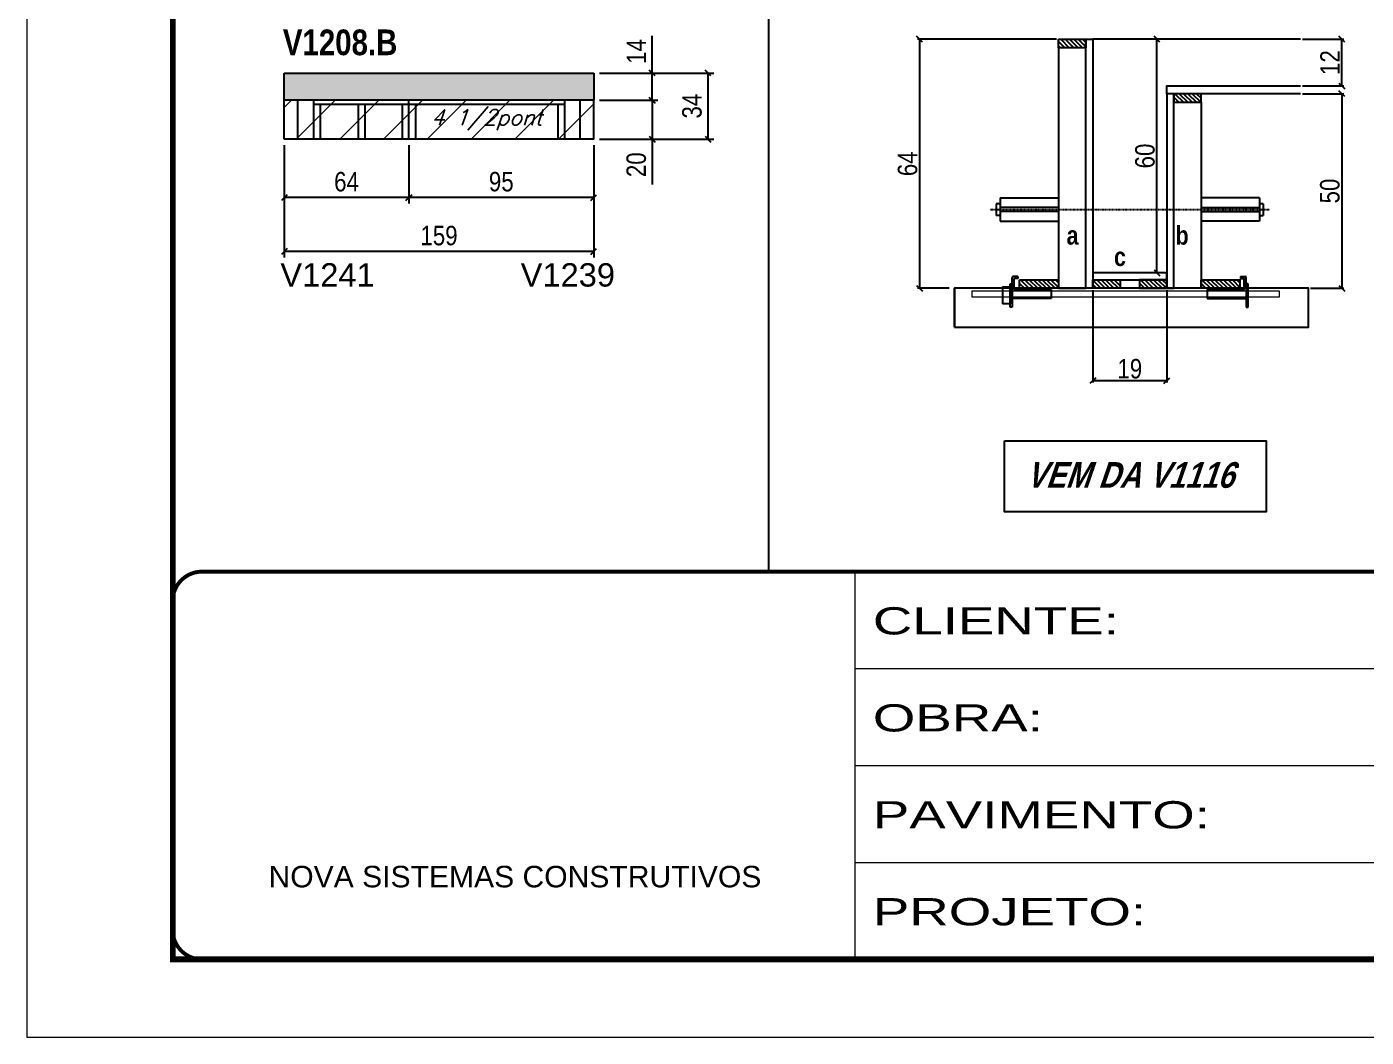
# Model space of a CAD drawing. Extents: x 3309 to 9563, y -2522 to 14608.
# Drawn here: x 6493 to 7181, y 10112 to 10631 of the extents above; entities that cross this region are included whole.
import ezdxf

# ---------------------------------------------------------------- set-up
doc = ezdxf.new("R2010")
doc.units = 0
for name, pattern in [('CONTINUO', [0]), ('DASHED', [0.75, 0.5, -0.25]), ('HIDDEN', [0.375, 0.25, -0.125])]:
    doc.linetypes.add(name, pattern=pattern)
for name, color, linetype in [('5', 5, 'Continuous'), ('barrote', 251, 'Continuous'), ('COTA', 241, 'Continuous'), ('detalhes', 4, 'Continuous'), ('NOMENCLATURA', 7, 'Continuous'), ('Painéis', 200, 'Continuous'), ('presilha', 1, 'Continuous'), ('SARR_2.2x10', 60, 'Continuous'), ('SARR_2.2x7', 40, 'Continuous'), ('SARR_3.5x7', 81, 'Continuous'), ('TENSOR', 3, 'Continuous'), ('texto', 7, 'Continuous')]:
    doc.layers.add(name, color=color, linetype=linetype)
for name, color, linetype, lineweight in [('CONCRETO', 251, 'Continuous', 25), ('Folhas', 255, 'Continuous', 9), ('Hachura', 251, 'Continuous', 9), ('SARRAFO DE PRESSAO', 251, 'DASHED', 9), ('SCO-___-LAJ', 2, 'Continuous', 0)]:
    doc.layers.add(name, color=color, linetype=linetype, lineweight=lineweight)
doc.styles.add('ARIAL', font='arial.ttf')
doc.styles.add('COTA TECNICA', font='techl___.ttf', dxfattribs={"height": 10})
doc.styles.add('COTA TECNICA 2X', font='techl___.ttf', dxfattribs={"height": 10})
doc.styles.add('Romans', font='romans.shx')
doc.styles.get("Standard").update_dxf_attribs({"font": 'arial.ttf'})
doc.styles.add('TECNICA', font='techb___.ttf', dxfattribs={"height": 10})
doc.styles.add('Tecnologia', font='')
doc.styles.get('Tecnologia').set_extended_font_data('Forgotten Futurist')
doc.dimstyles.new('PAINEL', dxfattribs={"dimtxt": 10, "dimasz": 3, "dimexe": 3, "dimexo": 3, "dimgap": 3, "dimtad": 1, "dimdec": 1, "dimzin": 12, "dimdsep": 46, "dimtxsty": 'COTA TECNICA', "dimblk1": 'OBLIQUE', "dimblk2": 'OBLIQUE', "dimsah": 1, "dimcen": 0.9, "dimclrd": 4, "dimclre": 4, "dimclrt": 240, "dimadec": 1, "dimazin": 3, "dimtfac": 1, "dimtdec": 1, "dimtmove": 0, "dimatfit": 3, "dimfxl": 1, "dimtolj": 1, "dimtzin": 12, "dimarcsym": 0})
doc.dimstyles.new('SECAO', dxfattribs={"dimscale": 0.333333, "dimtxt": 5, "dimasz": 9, "dimexe": 3, "dimexo": 3, "dimgap": 3, "dimtad": 1, "dimdec": 1, "dimlfac": 0.5, "dimzin": 12, "dimdsep": 46, "dimtxsty": 'COTA TECNICA 2X', "dimblk1": 'OBLIQUE', "dimblk2": 'OBLIQUE', "dimsah": 1, "dimcen": 0.9, "dimclrd": 4, "dimclre": 4, "dimclrt": 240, "dimadec": 1, "dimazin": 3, "dimtfac": 1, "dimtdec": 1, "dimtmove": 0, "dimatfit": 3, "dimfxl": 1, "dimtolj": 1, "dimtzin": 12, "dimarcsym": 0})
pattern_1 = [(135, (40276.1088, -113015.1866), (-1.122532015, -1.122532015), [])]

# ---------------------------------------------------------------- blocks, each defined once
blk = doc.blocks.new('9999999999')
at = {"color": 30, "linetype": 'CONTINUO'}
for p, q in [((98564.56, 34230.21), (98564.56, 34429.45)), ((98564.56, 34379.64), (99583.98, 34379.64)), ((98564.56, 34329.83), (99487.98, 34329.83)), ((98564.56, 34280.02), (99487.98, 34280.02))]:
    blk.add_line(p, q, dxfattribs=at)
at = {"color": 30, "linetype": 'CONTINUO', "const_width": 2}
blk.add_lwpolyline([(99583.98, 34230.21), (99583.98, 34414.45, 0.414214), (99568.98, 34429.45), (98228.98, 34429.45, 0.414214), (98213.98, 34414.45), (98213.98, 34245.21, 0.414214), (98228.98, 34230.21), (99583.98, 34230.21)], format="xyb", dxfattribs=at)
at = {"layer": 'Folhas'}
blk.add_lwpolyline([(98138.98, 34190.21), (99623.98, 34190.21), (99623.98, 35240.21), (98138.98, 35240.21)], close=True, dxfattribs=at)
at = {"layer": 'Folhas', "color": 30, "const_width": 3}
blk.add_lwpolyline([(98213.98, 34230.21), (99583.98, 34230.21), (99583.98, 35200.21), (98213.98, 35200.21)], close=True, dxfattribs=at)
at = {"color": 7, "linetype": 'Continuous', "ltscale": 5, "style": 'ARIAL'}
blk.add_text('NOVA SISTEMAS CONSTRUTIVOS', height=11.0592, dxfattribs=at).set_placement((98263.19, 34267.21))
at = {"layer": 'Folhas', "color": 7, "style": 'Tecnologia', "width": 1.5}
for s, p in [('CLIENTE:', (98573.65, 34397.17)), ('OBRA:', (98573.65, 34347.31)), ('PAVIMENTO:', (98573.65, 34297.5)), ('PROJETO:', (98573.65, 34247.69))]:
    blk.add_text(s, height=14, dxfattribs=at).set_placement(p)
blk = doc.blocks.new('_Oblique')
at = {"color": 0, "linetype": 'ByBlock', "lineweight": -2}
blk.add_line((-0.5, -0.5), (0.5, 0.5), dxfattribs=at)
blk = doc.blocks.new('*D372')
at = {"layer": 'COTA', "color": 4, "linetype": 'ByBlock', "lineweight": -2, "transparency": 16777216}
for p, q in [((6689.15, 10570.61), (6689.15, 10540.6)), ((6784.15, 10570.61), (6784.15, 10540.6)), ((6784.15, 10543.6), (6689.15, 10543.6))]:
    blk.add_line(p, q, dxfattribs=at)
at = {"layer": 'Defpoints', "color": 0, "linetype": 'ByBlock', "transparency": 16777216}
for p in [(6689.15, 10573.61), (6784.15, 10573.61), (6689.15, 10543.6)]:
    blk.add_point(p, dxfattribs=at)
at = {"layer": 'COTA', "color": 4, "linetype": 'ByBlock', "lineweight": -2, "transparency": 16777216, "xscale": 3, "yscale": 3, "zscale": 3, "rotation": 180}
blk.add_blockref('_Oblique', (6689.15, 10543.6), dxfattribs=at)
at = {"layer": 'COTA', "color": 4, "linetype": 'ByBlock', "lineweight": -2, "transparency": 16777216, "xscale": 3, "yscale": 3, "zscale": 3}
blk.add_blockref('_Oblique', (6784.15, 10543.6), dxfattribs=at)
at = {"layer": 'COTA', "color": 240, "linetype": 'ByBlock', "transparency": 16777216, "insert": (6736.65, 10551.74), "char_height": 10, "attachment_point": 5, "style": 'COTA TECNICA'}
blk.add_mtext('\\A1;95', dxfattribs=at)
blk = doc.blocks.new('*D373')
at = {"layer": 'COTA', "color": 4, "linetype": 'ByBlock', "lineweight": -2, "transparency": 16777216}
for p, q in [((6625.15, 10570.61), (6625.15, 10540.6)), ((6689.15, 10570.61), (6689.15, 10540.6)), ((6689.15, 10543.6), (6625.15, 10543.6))]:
    blk.add_line(p, q, dxfattribs=at)
at = {"layer": 'Defpoints', "color": 0, "linetype": 'ByBlock', "transparency": 16777216}
for p in [(6625.15, 10573.61), (6689.15, 10573.61), (6625.15, 10543.6)]:
    blk.add_point(p, dxfattribs=at)
at = {"layer": 'COTA', "color": 4, "linetype": 'ByBlock', "lineweight": -2, "transparency": 16777216, "xscale": 3, "yscale": 3, "zscale": 3, "rotation": 180}
blk.add_blockref('_Oblique', (6625.15, 10543.6), dxfattribs=at)
at = {"layer": 'COTA', "color": 4, "linetype": 'ByBlock', "lineweight": -2, "transparency": 16777216, "xscale": 3, "yscale": 3, "zscale": 3}
blk.add_blockref('_Oblique', (6689.15, 10543.6), dxfattribs=at)
at = {"layer": 'COTA', "color": 240, "linetype": 'ByBlock', "transparency": 16777216, "insert": (6657.15, 10551.7), "char_height": 10, "attachment_point": 5, "style": 'COTA TECNICA'}
blk.add_mtext('\\A1;64', dxfattribs=at)
blk = doc.blocks.new('*D385')
at = {"layer": 'COTA', "color": 4, "linetype": 'ByBlock', "lineweight": -2, "transparency": 16777216}
for p, q in [((6625.15, 10570.61), (6625.15, 10512.89)), ((6784.15, 10570.61), (6784.15, 10512.89)), ((6784.15, 10515.89), (6625.15, 10515.89))]:
    blk.add_line(p, q, dxfattribs=at)
at = {"layer": 'Defpoints', "color": 0, "linetype": 'ByBlock', "transparency": 16777216}
for p in [(6625.15, 10573.61), (6784.15, 10573.61), (6625.15, 10515.89)]:
    blk.add_point(p, dxfattribs=at)
at = {"layer": 'COTA', "color": 4, "linetype": 'ByBlock', "lineweight": -2, "transparency": 16777216, "xscale": 3, "yscale": 3, "zscale": 3, "rotation": 180}
blk.add_blockref('_Oblique', (6625.15, 10515.89), dxfattribs=at)
at = {"layer": 'COTA', "color": 4, "linetype": 'ByBlock', "lineweight": -2, "transparency": 16777216, "xscale": 3, "yscale": 3, "zscale": 3}
blk.add_blockref('_Oblique', (6784.15, 10515.89), dxfattribs=at)
at = {"layer": 'COTA', "color": 240, "linetype": 'ByBlock', "transparency": 16777216, "insert": (6704.65, 10524.03), "char_height": 10, "attachment_point": 5, "style": 'COTA TECNICA'}
blk.add_mtext('\\A1;159', dxfattribs=at)
blk = doc.blocks.new('*D386')
at = {"layer": 'COTA', "color": 4, "lineweight": -2, "transparency": 16777216}
for p, q in [((6787.15, 10593.61), (6817.14, 10593.61)), ((6814.14, 10593.61), (6814.14, 10573.61)), ((6787.15, 10573.61), (6817.14, 10573.61)), ((6814.14, 10573.61), (6814.14, 10550.4))]:
    blk.add_line(p, q, dxfattribs=at)
at = {"layer": 'Defpoints', "color": 0, "transparency": 16777216}
for p in [(6784.15, 10593.61), (6784.15, 10573.61), (6814.14, 10573.61)]:
    blk.add_point(p, dxfattribs=at)
at = {"layer": 'COTA', "color": 4, "lineweight": -2, "transparency": 16777216, "xscale": 3, "yscale": 3, "zscale": 3}
for p, rotation in [((6814.14, 10593.61), 90), ((6814.14, 10573.61), 270)]:
    blk.add_blockref('_Oblique', p, dxfattribs=dict(at, rotation=rotation))
at = {"layer": 'COTA', "color": 240, "transparency": 16777216, "insert": (6806.04, 10560.5), "char_height": 10, "attachment_point": 5, "rotation": 90, "style": 'COTA TECNICA'}
blk.add_mtext('\\A1;20', dxfattribs=at)
blk = doc.blocks.new('*D387')
at = {"layer": 'COTA', "color": 4, "lineweight": -2, "transparency": 16777216}
for p, q in [((6814.14, 10607.61), (6814.14, 10626.73)), ((6787.15, 10607.61), (6817.14, 10607.61)), ((6814.14, 10593.61), (6814.14, 10607.61)), ((6787.15, 10593.61), (6817.14, 10593.61))]:
    blk.add_line(p, q, dxfattribs=at)
at = {"layer": 'Defpoints', "color": 0, "transparency": 16777216}
for p in [(6784.15, 10607.61), (6814.14, 10607.61), (6784.15, 10593.61)]:
    blk.add_point(p, dxfattribs=at)
at = {"layer": 'COTA', "color": 4, "lineweight": -2, "transparency": 16777216, "xscale": 3, "yscale": 3, "zscale": 3}
for p, rotation in [((6814.14, 10607.61), 90), ((6814.14, 10593.61), 270)]:
    blk.add_blockref('_Oblique', p, dxfattribs=dict(at, rotation=rotation))
at = {"layer": 'COTA', "color": 240, "transparency": 16777216, "insert": (6806.07, 10618.67), "char_height": 10, "attachment_point": 5, "rotation": 90, "style": 'COTA TECNICA'}
blk.add_mtext('\\A1;14', dxfattribs=at)
blk = doc.blocks.new('*D388')
at = {"layer": 'COTA', "color": 4, "lineweight": -2, "transparency": 16777216}
for p, q in [((6787.15, 10607.61), (6845.88, 10607.61)), ((6842.88, 10573.61), (6842.88, 10607.61)), ((6787.15, 10573.61), (6845.88, 10573.61))]:
    blk.add_line(p, q, dxfattribs=at)
at = {"layer": 'Defpoints', "color": 0, "transparency": 16777216}
for p in [(6784.15, 10607.61), (6842.88, 10607.61), (6784.15, 10573.61)]:
    blk.add_point(p, dxfattribs=at)
at = {"layer": 'COTA', "color": 4, "lineweight": -2, "transparency": 16777216, "xscale": 3, "yscale": 3, "zscale": 3}
for p, rotation in [((6842.88, 10607.61), 90), ((6842.88, 10573.61), 270)]:
    blk.add_blockref('_Oblique', p, dxfattribs=dict(at, rotation=rotation))
at = {"layer": 'COTA', "color": 240, "transparency": 16777216, "insert": (6834.66, 10590.61), "char_height": 10, "attachment_point": 5, "rotation": 90, "style": 'COTA TECNICA'}
blk.add_mtext('\\A1;34', dxfattribs=at)
blk = doc.blocks.new('*D365')
at = {"layer": 'COTA', "color": 4, "lineweight": -2, "transparency": 16777216}
for p, q in [((7040.57, 10495.98), (7040.57, 10448.51)), ((7078.57, 10495.98), (7078.57, 10448.51)), ((7078.57, 10449.51), (7040.57, 10449.51))]:
    blk.add_line(p, q, dxfattribs=at)
at = {"layer": 'Defpoints', "color": 0, "transparency": 16777216}
for p in [(7040.57, 10496.98), (7078.57, 10496.98), (7040.57, 10449.51)]:
    blk.add_point(p, dxfattribs=at)
at = {"layer": 'COTA', "color": 4, "lineweight": -2, "transparency": 16777216, "xscale": 3, "yscale": 3, "zscale": 3, "rotation": 180}
blk.add_blockref('_Oblique', (7040.57, 10449.51), dxfattribs=at)
at = {"layer": 'COTA', "color": 4, "lineweight": -2, "transparency": 16777216, "xscale": 3, "yscale": 3, "zscale": 3}
blk.add_blockref('_Oblique', (7078.57, 10449.51), dxfattribs=at)
at = {"layer": 'COTA', "color": 240, "transparency": 16777216, "insert": (7059.57, 10455.6), "char_height": 10, "attachment_point": 5, "style": 'COTA TECNICA 2X'}
blk.add_mtext('\\A1;19', dxfattribs=at)
blk = doc.blocks.new('PRESILHA METÁLICA 1')
at = {"layer": 'presilha'}
for p, q in [((12, 21), (8.6, 21)), ((12, 21), (12, 19.5)), ((0, 13), (6, 13)), ((0, 13), (0, 0)), ((6, 15.5), (7.5, 15.5)), ((6, -2.5), (6, 15.5)), ((6, 13), (6, 0)), ((7.5, 10.6), (7.5, 19.9)), ((7.5, 15.5), (7.5, -2.5)), ((9, 11.6), (9, 18.9)), ((12, 19.5), (9.6, 19.5)), ((37.5, 11), (9.6, 11)), ((37.5, 11), (37.5, 4.1)), ((6, 0), (0, 0)), ((37.5, 4.1), (7.5, 4.1)), ((7.5, -2.5), (6, -2.5))]:
    blk.add_line(p, q, dxfattribs=at)
for centre, radius, start, end in [((8.6, 19.9), 1.14, 90, 180), ((9.6, 18.9), 0.57, 90, 180), ((9.6, 11.6), 0.57, 180, 270)]:
    blk.add_arc(centre, radius, start, end, dxfattribs=at)
blk = doc.blocks.new('PRESILHA METÁLICA 2')
at = {"layer": 'presilha'}
for p, q in [((-5.2, 23.5), (-5.2, 22)), ((-5.2, 23.5), (-1.9, 23.5)), ((-5.2, 22), (-2.8, 22)), ((-2.2, 14.1), (-2.2, 21.4)), ((-0.8, 14.6), (-0.8, 22.4)), ((-30.8, 13.5), (-30.8, 6.6)), ((-30.8, 13.5), (-2.8, 13.5)), ((0.8, 18), (-0.8, 18)), ((-0.8, 18), (-0.8, 0)), ((0.8, 0), (0.8, 18)), ((-30.8, 6.6), (-0.8, 6.6)), ((-0.8, 0), (0.8, 0))]:
    blk.add_line(p, q, dxfattribs=at)
for centre, radius, start, end in [((-2.8, 21.4), 0.57, 0, 90), ((-1.9, 22.4), 1.14, 0, 90), ((-2.8, 14.1), 0.57, 270, 0)]:
    blk.add_arc(centre, radius, start, end, dxfattribs=at)
blk = doc.blocks.new('*D366')
at = {"layer": 'COTA', "color": 4, "lineweight": -2, "transparency": 16777216}
for p, q in [((7021.97, 10624.98), (6950.52, 10624.98)), ((6951.52, 10624.98), (6951.52, 10496.98)), ((6966.76, 10496.98), (6950.52, 10496.98))]:
    blk.add_line(p, q, dxfattribs=at)
at = {"layer": 'Defpoints', "color": 0, "transparency": 16777216}
for p in [(7022.97, 10624.98), (6951.52, 10496.98), (6967.76, 10496.98)]:
    blk.add_point(p, dxfattribs=at)
at = {"layer": 'COTA', "color": 4, "lineweight": -2, "transparency": 16777216, "xscale": 3, "yscale": 3, "zscale": 3}
for p, rotation in [((6951.52, 10624.98), 90), ((6951.52, 10496.98), 270)]:
    blk.add_blockref('_Oblique', p, dxfattribs=dict(at, rotation=rotation))
at = {"layer": 'COTA', "color": 240, "transparency": 16777216, "insert": (6945.42, 10560.98), "char_height": 10, "attachment_point": 5, "rotation": 90, "style": 'COTA TECNICA 2X'}
blk.add_mtext('\\A1;64', dxfattribs=at)
blk = doc.blocks.new('*D367')
at = {"layer": 'COTA', "color": 4, "lineweight": -2, "transparency": 16777216}
for p, q in [((7148.27, 10596.98), (7169.49, 10596.98)), ((7168.49, 10596.98), (7168.49, 10496.98)), ((7152.38, 10496.98), (7169.49, 10496.98))]:
    blk.add_line(p, q, dxfattribs=at)
at = {"layer": 'Defpoints', "color": 0, "transparency": 16777216}
for p in [(7147.27, 10596.98), (7151.38, 10496.98), (7168.49, 10496.98)]:
    blk.add_point(p, dxfattribs=at)
at = {"layer": 'COTA', "color": 4, "lineweight": -2, "transparency": 16777216, "xscale": 3, "yscale": 3, "zscale": 3}
for p, rotation in [((7168.49, 10596.98), 90), ((7168.49, 10496.98), 270)]:
    blk.add_blockref('_Oblique', p, dxfattribs=dict(at, rotation=rotation))
at = {"layer": 'COTA', "color": 240, "transparency": 16777216, "insert": (7162.38, 10546.98), "char_height": 10, "attachment_point": 5, "rotation": 90, "style": 'COTA TECNICA 2X'}
blk.add_mtext('\\A1;50', dxfattribs=at)
blk = doc.blocks.new('*D368')
at = {"layer": 'COTA', "color": 4, "lineweight": -2, "transparency": 16777216}
for p, q in [((7077.57, 10624.98), (7072.5, 10624.98)), ((7073.5, 10504.98), (7073.5, 10624.98)), ((7077.57, 10504.98), (7072.5, 10504.98))]:
    blk.add_line(p, q, dxfattribs=at)
at = {"layer": 'Defpoints', "color": 0, "transparency": 16777216}
for p in [(7073.5, 10624.98), (7078.57, 10624.98), (7078.57, 10504.98)]:
    blk.add_point(p, dxfattribs=at)
at = {"layer": 'COTA', "color": 4, "lineweight": -2, "transparency": 16777216, "xscale": 3, "yscale": 3, "zscale": 3}
for p, rotation in [((7073.5, 10624.98), 90), ((7073.5, 10504.98), 270)]:
    blk.add_blockref('_Oblique', p, dxfattribs=dict(at, rotation=rotation))
at = {"layer": 'COTA', "color": 240, "transparency": 16777216, "insert": (7067.39, 10564.98), "char_height": 10, "attachment_point": 5, "rotation": 90, "style": 'COTA TECNICA 2X'}
blk.add_mtext('\\A1;60', dxfattribs=at)
blk = doc.blocks.new('*D369')
at = {"layer": 'COTA', "color": 4, "lineweight": -2, "transparency": 16777216}
for p, q in [((7148.27, 10624.98), (7169.49, 10624.98)), ((7168.49, 10600.98), (7168.49, 10624.98)), ((7148.27, 10600.98), (7169.49, 10600.98))]:
    blk.add_line(p, q, dxfattribs=at)
at = {"layer": 'Defpoints', "color": 0, "transparency": 16777216}
for p in [(7147.27, 10624.98), (7168.49, 10624.98), (7147.27, 10600.98)]:
    blk.add_point(p, dxfattribs=at)
at = {"layer": 'COTA', "color": 4, "lineweight": -2, "transparency": 16777216, "xscale": 3, "yscale": 3, "zscale": 3}
for p, rotation in [((7168.49, 10624.98), 90), ((7168.49, 10600.98), 270)]:
    blk.add_blockref('_Oblique', p, dxfattribs=dict(at, rotation=rotation))
at = {"layer": 'COTA', "color": 240, "transparency": 16777216, "insert": (7162.43, 10612.98), "char_height": 10, "attachment_point": 5, "rotation": 90, "style": 'COTA TECNICA 2X'}
blk.add_mtext('\\A1;12', dxfattribs=at)

msp = doc.modelspace()

# ---------------------------------------------------------------- hatches: boundary and pattern name
at = {"layer": 'COTA'}
h = msp.add_hatch(dxfattribs=at)
h.set_pattern_fill('AR-CONC', color=256, scale=0.03)
h.set_pattern_definition([(50, (3183.5, 0), (5.46554, -0.4781726), [0.5715, -6.2865]), (355, (3183.5, 0), (-1.0573026, 5.7317054), [0.4572, -5.0292175]), (100.451445, (3183.9555, -0.04), (4.4082374, 5.2535326), [0.4857003, -5.3427073]), (46.1842, (3183.5, 1.524), (8.1323712, -1.26127), [0.85725, -9.42975]), (96.63556, (3184.178, 1.419), (7.122124, 7.422784), [0.728551, -8.014068]), (351.18415, (3183.5, 1.524), (7.122124, 7.422784), [0.685799, -7.543792]), (21, (3184.262, 1.143), (4.5484317, -3.067956), [0.5715, -6.2865]), (326, (3184.262, 1.143), (1.8540609, 5.525639), [0.4572, -5.0292]), (71.451445, (3184.641, 0.8873), (6.4024926, 2.457683), [0.4857003, -5.342698]), (37.5, (3183.5, 0), (0.0926581, 2.53665117), [0, -4.96824, 0, -5.1054, 0, -5.04825]), (7.5, (3183.5, 0), (2.0045899, 3.00541724), [0, -2.91084, 0, -4.85394, 0, -1.92405]), (327.5, (3181.8007, 0), (4.06771786, -0.17186232), [0, -1.905, 0, -5.9436, 0, -7.8867]), (317.5, (3181.0387, 0), (4.4438754, 0.7627947), [0, -2.4765, 0, -3.94716, 0, -5.6007])])
h.paths.add_polyline_path([(6625.15, 10607.61), (6625.15, 10593.61), (6784.15, 10593.61), (6784.15, 10607.61)])
at = {"layer": 'Hachura'}
h = msp.add_hatch(dxfattribs=at)
h.set_pattern_fill('ANSI31', color=256, scale=5)
h.set_pattern_definition([(45, (-1585, 0), (-11.22532, 11.22532), [])])
h.paths.add_polyline_path([(6689.15, 10798.91), (6625.15, 10798.91), (6625.15, 10764.91), (6689.15, 10764.91)])
h.paths.add_polyline_path([(6784.15, 10798.91), (6689.15, 10798.91), (6689.15, 10764.91), (6784.15, 10764.91)])
h.paths.add_polyline_path([(6784.15, 10593.61), (6689.15, 10593.61), (6689.15, 10573.61), (6784.15, 10573.61)])
h.paths.add_polyline_path([(6689.15, 10593.61), (6625.15, 10593.61), (6625.15, 10573.61), (6689.15, 10573.61)])
at = {"layer": 'SARR_2.2x10'}
h = msp.add_hatch(dxfattribs=at)
h.set_pattern_fill('ANSI31', color=256, scale=0.5, angle=90)
h.set_pattern_definition([(135, (40196.5088, -113015.1866), (-1.122532015, -1.122532015), [])])
h.paths.add_polyline_path([(7002.97, 10501.38), (7002.97, 10496.98), (7022.97, 10496.98), (7022.97, 10501.38)])
h = msp.add_hatch(dxfattribs=at)
h.set_pattern_fill('ANSI31', color=256, scale=0.5, angle=90)
h.set_pattern_definition([(135, (40289.7088, -113015.1866), (-1.122532015, -1.122532015), [])])
h.paths.add_polyline_path([(7096.17, 10501.38), (7096.17, 10496.98), (7116.17, 10496.98), (7116.17, 10501.38)])
at = {"layer": 'SARR_2.2x7'}
h = msp.add_hatch(dxfattribs=at)
h.set_pattern_fill('ANSI31', color=256, scale=0.5, angle=90)
h.set_pattern_definition([(135, (40210.5088, -112891.5866), (-1.122532015, -1.122532015), [])])
h.paths.add_polyline_path([(7036.97, 10624.98), (7036.97, 10620.58), (7022.97, 10620.58), (7022.97, 10624.98)])
h = msp.add_hatch(dxfattribs=at)
h.set_pattern_fill('ANSI31', color=256, scale=0.5, angle=90)
h.set_pattern_definition([(135, (40190.5088, -112919.5866), (-1.122532015, -1.122532015), [])])
h.paths.add_polyline_path([(7082.17, 10596.98), (7082.17, 10592.58), (7096.17, 10592.58), (7096.17, 10596.98)])
h = msp.add_hatch(dxfattribs=at)
h.set_pattern_fill('ANSI31', color=256, scale=0.5, angle=90)
h.set_pattern_definition(pattern_1)
h.paths.add_polyline_path([(7054.57, 10496.98), (7054.57, 10501.38), (7040.57, 10501.38), (7040.57, 10496.98)])
h = msp.add_hatch(dxfattribs=at)
h.set_pattern_fill('ANSI31', color=256, scale=0.5, angle=90)
h.set_pattern_definition(pattern_1)
h.paths.add_polyline_path([(7064.57, 10501.38), (7064.57, 10496.98), (7078.57, 10496.98), (7078.57, 10501.38)])

# ---------------------------------------------------------------- linework, layer by layer
at = {"ltscale": 3}
for p, q in [((6992.97, 10543.43), (6992.97, 10531.43)), ((6992.97, 10543.43), (7022.97, 10543.43)), ((7126.17, 10543.43), (7096.17, 10543.43)), ((7126.17, 10543.43), (7126.17, 10531.43)), ((6990.97, 10540.43), (6990.97, 10534.43)), ((6992.97, 10540.43), (6990.97, 10540.43)), ((7022.97, 10538.43), (6992.97, 10538.43)), ((7022.97, 10536.43), (6992.97, 10536.43)), ((7096.17, 10538.43), (7126.17, 10538.43)), ((7096.17, 10536.43), (7126.17, 10536.43)), ((7128.17, 10540.43), (7126.17, 10540.43)), ((7128.17, 10540.43), (7128.17, 10534.43)), ((6992.97, 10534.43), (6990.97, 10534.43)), ((6992.97, 10531.43), (7022.97, 10531.43)), ((7126.17, 10531.43), (7096.17, 10531.43)), ((7126.17, 10534.43), (7128.17, 10534.43))]:
    msp.add_line(p, q, dxfattribs=at)
at = {"layer": 'barrote'}
msp.add_lwpolyline([(6969.51, 10476.98), (7151.43, 10476.98), (7151.43, 10496.98), (6969.51, 10496.98)], close=True, dxfattribs=at)
at = {"layer": 'CONCRETO', "linetype": 'Continuous'}
msp.add_line((7147.27, 10624.98), (7040.57, 10624.98), dxfattribs=at)
at = {"layer": 'COTA'}
for p, q in [((6873.98, 11122.13), (6873.98, 10351.38)), ((6625.15, 10593.61), (6625.15, 10607.61)), ((6625.15, 10607.61), (6784.15, 10607.61)), ((6784.15, 10607.61), (6784.15, 10593.61))]:
    msp.add_line(p, q, dxfattribs=at)
at = {"layer": 'detalhes', "color": 250}
msp.add_line((6969.51, 10476.98), (6969.51, 10496.98), dxfattribs=at)
at = {"layer": 'NOMENCLATURA', "elevation": 0}
msp.add_lwpolyline([(6995.13, 10418.62), (7129.67, 10418.62), (7129.67, 10382.16), (6995.13, 10382.16)], close=True, dxfattribs=at)
at = {"layer": 'Painéis', "linetype": 'ByBlock'}
for p, q in [((6784.15, 10593.61), (6625.15, 10593.61)), ((6625.15, 10573.61), (6625.15, 10593.61)), ((6689.15, 10573.61), (6689.15, 10593.61)), ((6784.15, 10573.61), (6784.15, 10593.61)), ((6784.15, 10573.61), (6625.15, 10573.61))]:
    msp.add_line(p, q, dxfattribs=at)
at = {"layer": 'Painéis', "linetype": 'Continuous'}
for points in [[(7036.97, 10496.98), (7036.97, 10624.98), (7040.57, 10624.98), (7040.57, 10496.98)], [(7082.17, 10496.98), (7082.17, 10596.98), (7078.57, 10596.98), (7078.57, 10496.98)], [(7078.57, 10504.98), (7040.57, 10504.98), (7040.57, 10501.38), (7078.57, 10501.38)]]:
    msp.add_lwpolyline(points, close=True, dxfattribs=at)
at = {"layer": 'Painéis', "linetype": 'Continuous', "elevation": 0}
msp.add_lwpolyline([(7147.27, 10596.98), (7078.57, 10596.98), (7078.57, 10600.98), (7147.27, 10600.98)], dxfattribs=at)
at = {"layer": 'SARR_2.2x10'}
for points in [[(7002.97, 10501.38), (7022.97, 10501.38), (7022.97, 10496.98), (7002.97, 10496.98)], [(7096.17, 10501.38), (7116.17, 10501.38), (7116.17, 10496.98), (7096.17, 10496.98)]]:
    msp.add_lwpolyline(points, close=True, dxfattribs=at)
at = {"layer": 'SARR_2.2x7', "linetype": 'Continuous'}
for p, q in [((6632.15, 10573.61), (6632.15, 10593.61)), ((6689.15, 10591.41), (6640.15, 10591.41)), ((6769.15, 10591.41), (6689.15, 10591.41)), ((6777.15, 10573.61), (6777.15, 10593.61))]:
    msp.add_line(p, q, dxfattribs=at)
at = {"layer": 'SARR_2.2x7', "elevation": 0}
for points in [[(7022.97, 10624.98), (7036.97, 10624.98), (7036.97, 10620.58), (7022.97, 10620.58)], [(7096.17, 10596.98), (7082.17, 10596.98), (7082.17, 10592.58), (7096.17, 10592.58)]]:
    msp.add_lwpolyline(points, close=True, dxfattribs=at)
at = {"layer": 'SARR_2.2x7'}
for points in [[(7040.57, 10501.38), (7054.57, 10501.38), (7054.57, 10496.98), (7040.57, 10496.98)], [(7078.57, 10501.38), (7064.57, 10501.38), (7064.57, 10496.98), (7078.57, 10496.98)]]:
    msp.add_lwpolyline(points, close=True, dxfattribs=at)
at = {"layer": 'SARR_3.5x7'}
for p, q in [((6640.15, 10593.61), (6640.15, 10573.61)), ((6643.65, 10591.41), (6643.65, 10573.61)), ((6663.08, 10591.41), (6663.08, 10573.61)), ((6666.58, 10591.41), (6666.58, 10573.61)), ((6685.65, 10591.41), (6685.65, 10573.61)), ((6692.65, 10591.41), (6692.65, 10573.61)), ((6765.65, 10591.41), (6765.65, 10573.61)), ((6769.15, 10593.61), (6769.15, 10573.61))]:
    msp.add_line(p, q, dxfattribs=at)
for points in [[(7036.97, 10620.58), (7022.97, 10620.58), (7022.97, 10496.98), (7036.97, 10496.98)], [(7082.17, 10592.58), (7096.17, 10592.58), (7096.17, 10496.98), (7082.17, 10496.98)]]:
    msp.add_lwpolyline(points, close=True, dxfattribs=at)
at = {"layer": 'SCO-___-LAJ', "color": 1}
msp.add_lwpolyline([(6978.52, 10495.65), (7136.35, 10495.65), (7136.35, 10492.45), (6978.52, 10492.45)], close=True, dxfattribs=at)
at = {"layer": 'TENSOR', "linetype": 'HIDDEN', "ltscale": 0.5}
msp.add_line((6987.97, 10537.43), (7131.47, 10537.43), dxfattribs=at)

# ---------------------------------------------------------------- block references
at = {"layer": 'presilha', "xscale": 0.6666666666666666, "yscale": 0.6666666666666666, "zscale": 0.6666666666666666}
for name, p in [('PRESILHA METÁLICA 1', (6994.1, 10489.02)), ('PRESILHA METÁLICA 2', (7119.85, 10487.35))]:
    msp.add_blockref(name, p, dxfattribs=at)
at = {"layer": 'SARRAFO DE PRESSAO', "color": 6, "linetype": 'ByBlock'}
msp.add_blockref('9999999999', (-91646.11, -24078.07), dxfattribs=at)

# ---------------------------------------------------------------- texts
at = {"layer": '5', "linetype": 'Continuous'}
for s, p in [('V1241', (6623.14, 10497.88)), ('V1239', (6746.61, 10497.88))]:
    msp.add_text(s, height=12, rotation=359.99996, dxfattribs=at).set_placement(p)
at = {"layer": 'detalhes', "style": 'TECNICA'}
for s, p in [('b', (7083.07, 10519.41)), ('a', (7027.1, 10519.42)), ('c', (7051.46, 10508.45))]:
    msp.add_text(s, height=9.6, dxfattribs=at).set_placement(p)
at = {"layer": 'NOMENCLATURA', "style": 'TECNICA'}
msp.add_text('V1208.B', height=13.2, dxfattribs=at).set_placement((6624.43, 10616.79))
at = {"layer": 'NOMENCLATURA', "insert": (7059.57, 10407.66), "char_height": 13.2, "width": 300.2766, "attachment_point": 2, "style": 'TECNICA'}
msp.add_mtext('{\\Q19;VEM DA V1116}', dxfattribs=at)
at = {"layer": 'texto', "color": 2, "insert": (6729.15, 10583.51), "char_height": 8, "attachment_point": 5, "style": 'Romans'}
msp.add_mtext('{\\Q19;\\C256;4 1/2pont}', dxfattribs=at)

# ---------------------------------------------------------------- dimensions: what is measured, and where the dimension line sits
at = {"layer": 'COTA'}
for base, p1, p2, dimstyle, picture, middle in [((6814.14, 10607.61), (6784.15, 10593.61), (6784.15, 10607.61), 'PAINEL', '*D387', (6806.07, 10618.67)), ((6951.52, 10496.98, 0), (7022.97, 10624.98), (6967.76, 10496.98, 0), 'SECAO', '*D366', (6945.42, 10560.98, 0)), ((7073.5, 10624.98), (7078.57, 10504.98), (7078.57, 10624.98), 'SECAO', '*D368', (7067.39, 10564.98)), ((7168.49, 10624.98), (7147.27, 10600.98), (7147.27, 10624.98), 'SECAO', '*D369', (7162.43, 10612.98)), ((6842.88, 10607.61), (6784.15, 10573.61), (6784.15, 10607.61), 'PAINEL', '*D388', (6834.66, 10590.61)), ((7168.49, 10496.98, 0), (7147.27, 10596.98), (7151.38, 10496.98, 0), 'SECAO', '*D367', (7162.38, 10546.98, 0)), ((6814.14, 10573.61), (6784.15, 10593.61), (6784.15, 10573.61), 'PAINEL', '*D386', (6806.04, 10560.5))]:
    dim = msp.add_linear_dim(base=base, p1=p1, p2=p2, angle=90, dimstyle=dimstyle, dxfattribs=at)
    dim.commit()
    dim.dimension.update_dxf_attribs({"geometry": picture, "text_midpoint": middle})
at = {"layer": 'COTA', "linetype": 'ByBlock'}
dim = msp.add_linear_dim(base=(6625.15, 10543.6), p1=(6689.15, 10573.61), p2=(6625.15, 10573.61), angle=180, dimstyle='PAINEL', override={"dimtmove": 1}, dxfattribs=at)
dim.commit()
dim.dimension.update_dxf_attribs({"geometry": '*D373', "text_midpoint": (6657.15, 10551.7)})
for base, p2, picture, middle in [((6625.15, 10515.89), (6625.15, 10573.61), '*D385', (6704.65, 10524.03)), ((6689.15, 10543.6), (6689.15, 10573.61), '*D372', (6736.65, 10551.74))]:
    dim = msp.add_linear_dim(base=base, p1=(6784.15, 10573.61), p2=p2, angle=180, dimstyle='PAINEL', dxfattribs=at)
    dim.commit()
    dim.dimension.update_dxf_attribs({"geometry": picture, "text_midpoint": middle})
at = {"layer": 'COTA'}
dim = msp.add_linear_dim(base=(7040.57, 10449.51), p1=(7078.57, 10496.98), p2=(7040.57, 10496.98), angle=180, dimstyle='SECAO', dxfattribs=at)
dim.commit()
dim.dimension.update_dxf_attribs({"geometry": '*D365', "text_midpoint": (7059.57, 10449.51), "dimtype": 160})

doc.saveas('drawing.dxf')
